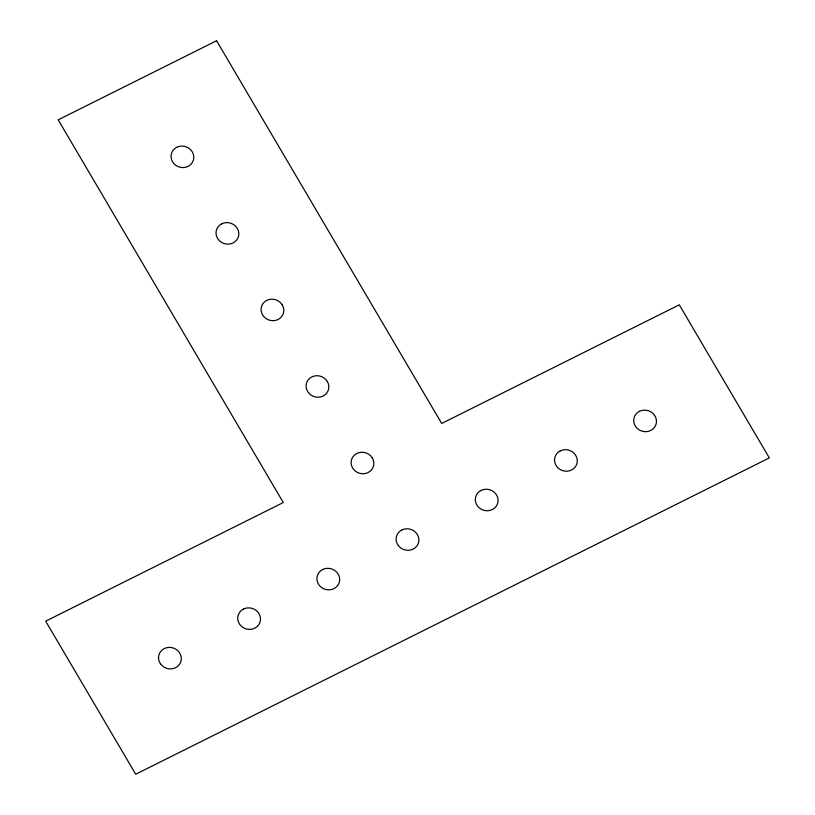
<?xml version="1.0" encoding="UTF-8"?>
<svg xmlns="http://www.w3.org/2000/svg" width="815" height="815" viewBox="0 0 815 815"><rect width="100%" height="100%" fill="white"/><g stroke="black" fill="none" stroke-linecap="round" stroke-linejoin="round"><path stroke-width="1.22" d="M160.626 664.062A11.471 10.707 17.8 0 1 164.273 648.587A11.471 10.707 17.8 0 1 180.349 654.231A11.451 10.687 17.8 0 1 175.541 667.73A11.451 10.687 17.8 0 1 160.647 664.062M176.794 147.281A11.451 10.687 17.8 0 1 192.309 151.896A11.451 10.687 17.8 0 1 188.041 166.392A11.451 10.687 17.8 0 1 172.525 161.767A11.461 10.697 17.8 0 1 176.784 147.27M216.586 40.75L58.191 119.836L283.284 502.539L45.681 621.173L135.718 774.25L769.319 457.908L679.282 304.83L441.679 423.454L216.586 40.75M243.481 609.05A11.471 10.707 17.8 0 0 239.824 624.524A11.451 10.687 17.8 0 0 254.738 628.182A11.451 10.687 17.8 0 0 259.527 614.683A11.471 10.707 17.8 0 0 243.481 609.05M322.679 569.502A11.471 10.707 17.8 0 0 319.022 584.976A11.451 10.687 17.8 0 0 333.936 588.644A11.451 10.687 17.8 0 0 338.724 575.145A11.471 10.707 17.8 0 0 322.679 569.502M401.877 529.964A11.471 10.707 17.8 0 0 398.219 545.439A11.451 10.687 17.8 0 0 413.134 549.096A11.451 10.687 17.8 0 0 417.922 535.598A11.471 10.707 17.8 0 0 401.877 529.964M372.384 458.061A11.451 10.687 17.8 0 0 356.868 453.446A11.461 10.697 17.8 0 0 352.579 467.942A11.451 10.687 17.8 0 0 368.115 472.557A11.451 10.687 17.8 0 0 372.384 458.061M327.365 381.522A11.451 10.687 17.8 0 0 311.85 376.907A11.461 10.697 17.8 0 0 307.561 391.404A11.451 10.687 17.8 0 0 323.097 396.019A11.451 10.687 17.8 0 0 327.365 381.522M282.041 304.494A11.451 10.687 17.8 0 0 266.821 300.368A11.461 10.697 17.8 0 0 262.838 315.344A11.461 10.697 17.8 0 0 279.056 318.93A11.451 10.687 17.8 0 0 282.041 304.494M221.802 223.799A11.471 10.707 17.8 0 0 218.145 239.274A11.451 10.687 17.8 0 0 233.07 242.931A11.451 10.687 17.8 0 0 237.848 229.433A11.471 10.707 17.8 0 0 221.802 223.799M481.074 490.416A11.471 10.707 17.8 0 0 477.427 505.901A11.451 10.687 17.8 0 0 492.341 509.558A11.451 10.687 17.8 0 0 497.119 496.06A11.471 10.707 17.8 0 0 481.074 490.416M560.282 450.878A11.471 10.707 17.8 0 0 556.625 466.353A11.451 10.687 17.8 0 0 571.539 470.011A11.451 10.687 17.8 0 0 576.327 456.522A11.471 10.707 17.8 0 0 560.282 450.878M639.48 411.331A11.471 10.707 17.8 0 0 635.822 426.815A11.451 10.687 17.8 0 0 650.737 430.473A11.451 10.687 17.8 0 0 655.525 416.974A11.471 10.707 17.8 0 0 639.48 411.331"/></g></svg>
